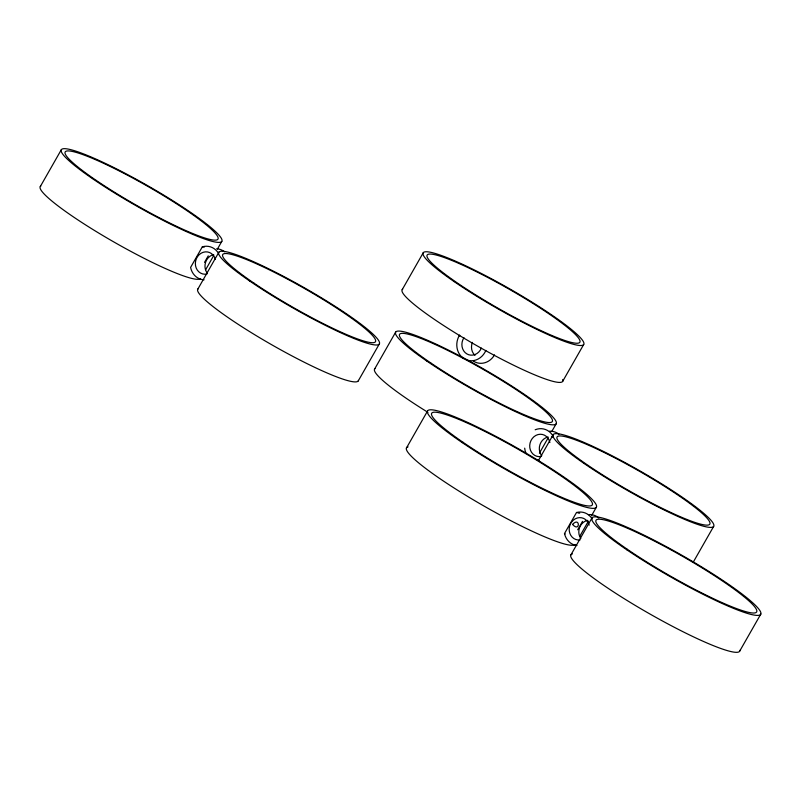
<?xml version="1.0" encoding="UTF-8"?>
<svg xmlns="http://www.w3.org/2000/svg" width="801" height="801" viewBox="0 0 801 801"><rect width="100%" height="100%" fill="white"/><g stroke="black" fill="none" stroke-linecap="round" stroke-linejoin="round"><path stroke-width="1.2" d="M40.32 186.523L61.377 149.607M204.075 279.819A16.911 15.179 -75.2 0 1 190.598 267.414L202.343 246.818L204.305 247.098M204.535 262.368L208.24 255.859M205.677 269.667L213.727 255.559M217.441 249.041L221.777 241.441M197.837 289.101L218.893 252.195M402.222 289.632L423.268 252.715M358.237 380.936L379.284 344.03M374.678 368.941L395.724 332.025M406.427 448.049L427.474 411.143M562.612 381.466L583.669 344.55M539.403 453.176L548.074 437.977M551.789 431.459L556.124 423.859M538.372 460.665L553.241 434.613M576.95 545.521A16.911 15.179 -75.2 0 1 564.495 533.556L576.5 512.51L578.933 512.89M577.701 529.781L582.507 521.361M579.754 536.33L588.425 521.131M591.518 515.704L596.475 507.013M570.783 555.093L591.839 518.187M693.195 562.272L713.631 526.447M739.784 650.973L760.83 614.057M459.233 335.629L459.834 335.789M565.146 533.917L564.495 533.556M562.713 379.494A92.425 11.584 29.7 0 1 479.749 347.344A92.425 11.584 29.7 0 1 402.663 289.211M494.517 354.893A16.911 15.179 -75.2 0 1 473.371 361.101M485.867 350.448A16.911 15.179 -75.2 0 1 467.624 360.3M463.769 358.558A16.911 15.179 -75.2 0 1 459.594 335.028M474.973 355.344A11.274 10.123 -75.2 0 1 472.42 342.387M481.341 348.125A11.274 10.123 -75.2 0 1 466.833 353.892A11.274 10.123 -75.2 0 1 463.949 337.712M200.28 278.768A92.425 11.584 29.7 0 1 109.747 239.599A92.425 11.584 29.7 0 1 40.761 186.102M358.468 380.405A92.425 11.584 29.7 0 1 271.269 344.5A92.425 11.584 29.7 0 1 198.278 288.69M207.429 273.321A11.274 10.123 -75.2 0 1 205.617 262.187A11.274 10.123 -75.2 0 1 213.737 254.578M206.978 274.032A11.274 10.123 -75.2 0 1 195.534 265.702A11.274 10.123 -75.2 0 1 203.184 252.295A11.274 10.123 -75.2 0 1 215.349 259.344M216.64 248.791A16.911 15.179 -75.2 0 1 224.59 251.814M202.343 246.818A16.911 15.179 -75.2 0 1 218.443 253.236M739.894 650.322A97.161 12.175 29.7 0 1 646.597 612.094A97.161 12.175 29.7 0 1 572.415 553.912M575.088 544.45A97.161 12.175 29.7 0 1 477.967 502.567A97.161 12.175 29.7 0 1 408.059 446.868M580.805 538.502A11.274 10.123 -75.2 0 1 587.564 520.36M580.074 539.934A11.274 10.123 -75.2 0 1 569.281 530.963A11.274 10.123 -75.2 0 1 577.241 518.007A11.274 10.123 -75.2 0 1 589.176 525.126M576.5 512.51A16.911 15.179 -75.2 0 1 592.159 518.858M578.903 512.9A71.479 14.028 -9.1 0 1 579.744 513.061M588.395 514.622A16.911 15.179 -75.2 0 1 598.918 518.017M549.436 431.218A16.911 15.179 -75.2 0 1 558.938 434.232M539.003 460.795A16.911 15.179 -75.2 0 1 537.982 459.694M535.178 429.777A16.911 15.179 -75.2 0 1 553.181 436.355M525.927 453.066A16.911 15.179 -75.2 0 1 524.695 448.139M541.776 455.739A11.274 10.123 -75.2 0 1 539.964 444.605A11.274 10.123 -75.2 0 1 548.094 436.996M551.709 436.935A11.274 10.123 -75.2 0 1 552.41 437.096M541.326 456.44A11.274 10.123 -75.2 0 1 529.841 447.859A11.274 10.123 -75.2 0 1 538.012 434.573A11.274 10.123 -75.2 0 1 549.876 442.522M427.914 412.335A92.425 11.584 29.7 0 1 375.108 368.52M572.545 524.425C580.154 532.985 580.335 516.245 572.555 524.375M454.267 281.682A92.425 11.584 29.7 0 0 583.228 344.971A92.425 11.584 29.7 0 0 472.92 269.266A92.425 11.584 29.7 0 0 454.267 281.682M458.222 283.574A87.94 11.024 29.7 0 0 579.604 342.538A87.94 11.024 29.7 0 0 472.58 269.807A87.94 11.024 29.7 0 0 458.222 283.574M92.365 178.563A92.425 11.584 29.7 0 0 221.336 241.862A92.425 11.584 29.7 0 0 111.019 166.157A92.425 11.584 29.7 0 0 92.365 178.563M96.33 180.465A87.94 11.024 29.7 0 0 217.712 239.429A87.94 11.024 29.7 0 0 110.688 166.688A87.94 11.024 29.7 0 0 96.33 180.465M249.882 281.151A92.425 11.584 29.7 0 0 378.843 344.44A92.425 11.584 29.7 0 0 268.535 268.735A92.425 11.584 29.7 0 0 249.882 281.151M253.847 283.053A87.94 11.024 29.7 0 0 375.218 342.007A87.94 11.024 29.7 0 0 268.195 269.276A87.94 11.024 29.7 0 0 253.847 283.053M626.672 549.706A97.161 12.175 29.7 0 0 760.499 614.577A97.161 12.175 29.7 0 0 641.831 534.087A97.161 12.175 29.7 0 0 626.672 549.706M627.393 549.346A92.445 11.584 29.7 0 0 756.164 612.435A92.445 11.584 29.7 0 0 645.446 536.58A92.445 11.584 29.7 0 0 627.393 549.346M462.317 442.663A97.161 12.175 29.7 0 0 596.134 507.534A97.161 12.175 29.7 0 0 477.476 427.043A97.161 12.175 29.7 0 0 462.317 442.663M463.038 442.302A92.445 11.584 29.7 0 0 591.809 505.391A92.445 11.584 29.7 0 0 481.081 429.536A92.445 11.584 29.7 0 0 463.038 442.302M584.229 463.569A92.425 11.584 29.7 0 0 713.19 526.858A92.425 11.584 29.7 0 0 602.883 451.153A92.425 11.584 29.7 0 0 584.229 463.569M588.194 465.471A87.94 11.024 29.7 0 0 709.566 524.425A87.94 11.024 29.7 0 0 602.542 451.694A87.94 11.024 29.7 0 0 588.194 465.471M426.713 360.981A92.425 11.584 29.7 0 0 555.684 424.28A92.425 11.584 29.7 0 0 445.376 348.575A92.425 11.584 29.7 0 0 426.713 360.981M430.678 362.883A87.94 11.024 29.7 0 0 552.059 421.837A87.94 11.024 29.7 0 0 445.036 349.106A87.94 11.024 29.7 0 0 430.678 362.883"/></g></svg>
